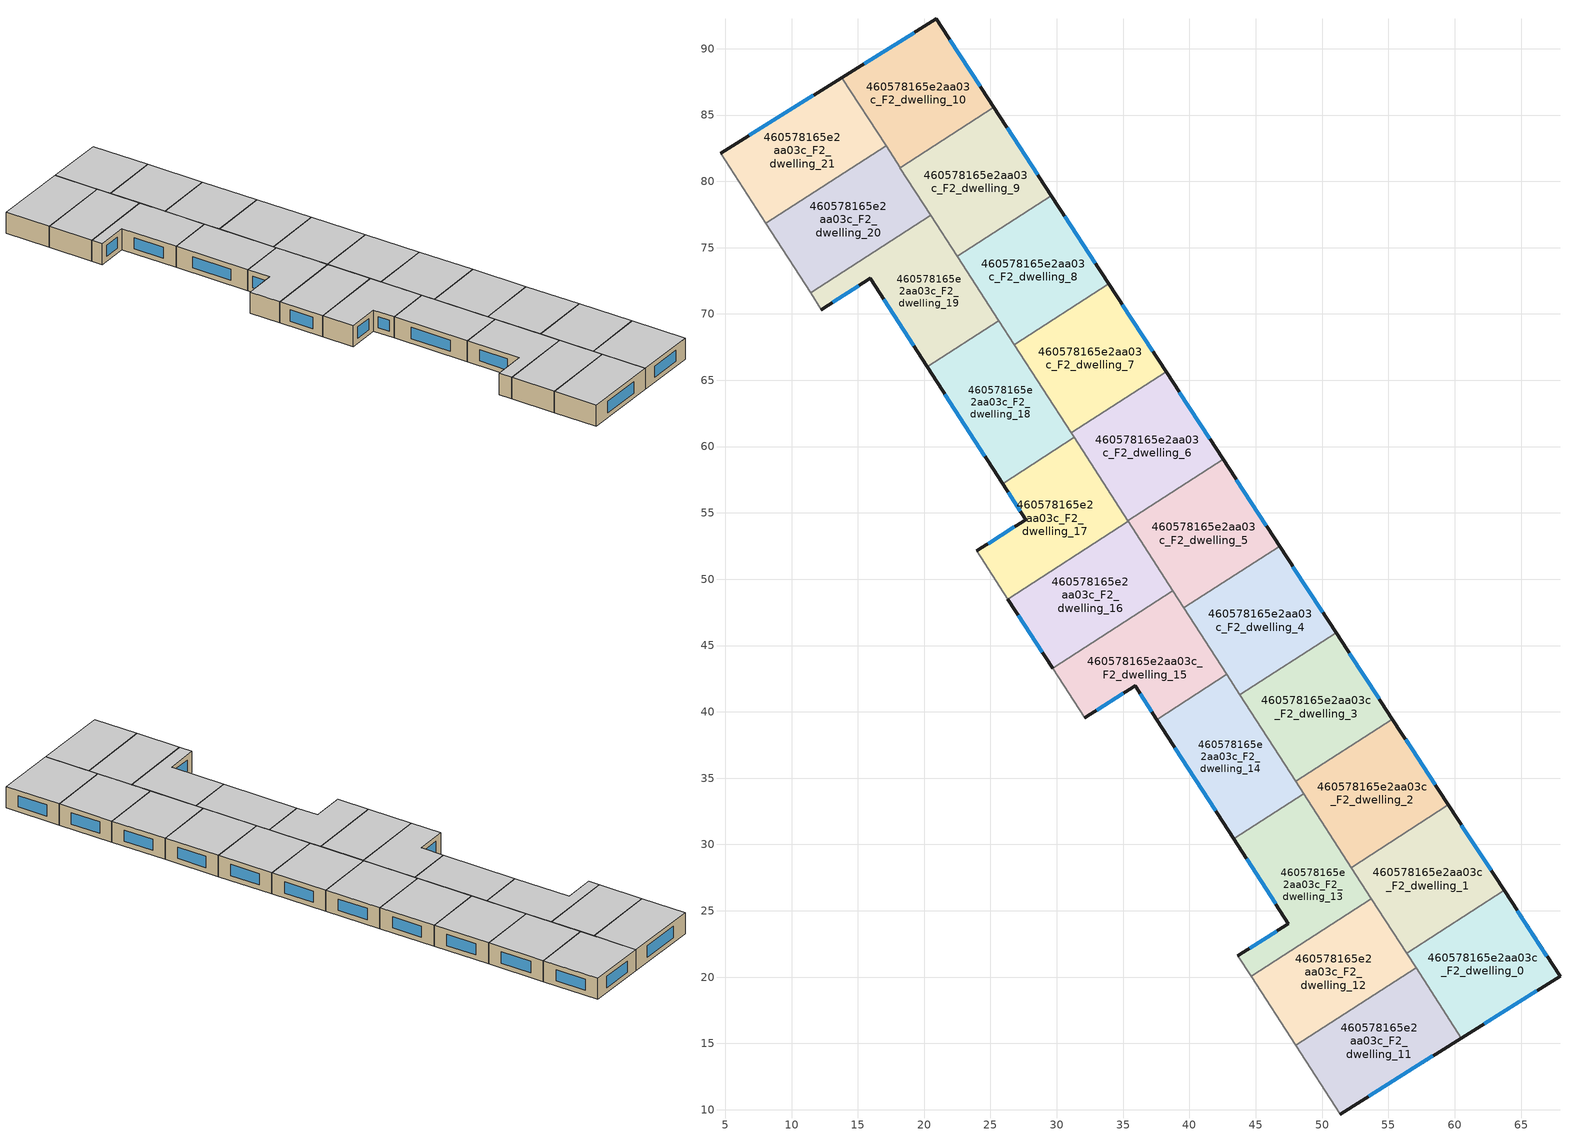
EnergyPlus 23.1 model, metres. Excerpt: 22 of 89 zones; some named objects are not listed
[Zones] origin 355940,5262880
460578165e2aa03c_F2_dwelling_0
 floor to 460578165e2aa03c_F1_dwelling_0 (EU_floor_Construction): 63.72,26.53 67.94,20.06 60.5,15.4 56.38,21.79 z6
 wall outside (EU_wall_Construction): 60.5,15.4 67.94,20.06 63.72,26.53 z6:9
 wall to 460578165e2aa03c_F2_dwelling_1 (EU_wall_Construction): 63.72,26.53 56.38,21.79 z6:9
 wall to 460578165e2aa03c_F2_dwelling_11 (EU_wall_Construction): 57.09,20.69 60.5,15.4 z6:9
 wall to 460578165e2aa03c_F2_dwelling_12 (EU_wall_Construction): 56.38,21.79 57.09,20.69 z6:9
 window (EU_Window_Construction): 66.95,21.58 64.71,25.01 / 62.24,16.5 66.19,18.97 z6.7:8.3
 ceiling to 460578165e2aa03c_F3_dwelling_0 (EU_floor_Construction): 67.94,20.06 63.72,26.53 56.38,21.79 60.5,15.4 z9
460578165e2aa03c_F2_dwelling_1
 floor to 460578165e2aa03c_F1_dwelling_1 (EU_floor_Construction): 59.52,32.98 63.72,26.53 56.38,21.79 52.21,28.26 z6
 wall outside (EU_wall_Construction): 63.72,26.53 59.52,32.98 z6:9
 wall to 460578165e2aa03c_F2_dwelling_2 (EU_wall_Construction): 59.52,32.98 52.21,28.26 z6:9
 wall to 460578165e2aa03c_F2_dwelling_12 (EU_wall_Construction): 53.71,25.92 56.38,21.79 z6:9
 wall to 460578165e2aa03c_F2_dwelling_13 (EU_wall_Construction): 52.21,28.26 53.71,25.92 z6:9
 window (EU_Window_Construction): 62.74,28.05 60.51,31.47 z6.7:8.3
 ceiling to 460578165e2aa03c_F3_dwelling_1 (EU_floor_Construction): 63.72,26.53 59.52,32.98 52.21,28.26 56.38,21.79 z9
460578165e2aa03c_F2_dwelling_10
 floor to 460578165e2aa03c_F1_dwelling_10 (EU_floor_Construction): 20.91,92.24 25.24,85.59 18.18,81.04 13.8,87.83 z6
 wall outside (EU_wall_Construction): 25.24,85.59 20.91,92.24 13.8,87.83 z6:9
 wall to 460578165e2aa03c_F2_dwelling_9 (EU_wall_Construction): 18.18,81.04 25.24,85.59 z6:9
 wall to 460578165e2aa03c_F2_dwelling_21 (EU_wall_Construction): 13.8,87.83 17.13,82.67 z6:9
 wall to 460578165e2aa03c_F2_dwelling_20 (EU_wall_Construction): 17.13,82.67 18.18,81.04 z6:9
 window (EU_Window_Construction): 19.24,91.21 15.47,88.86 / 24.22,87.15 21.92,90.68 z6.7:8.3
 ceiling to 460578165e2aa03c_F3_dwelling_10 (EU_floor_Construction): 25.24,85.59 20.91,92.24 13.8,87.83 18.18,81.04 z9
460578165e2aa03c_F2_dwelling_11
 floor to 460578165e2aa03c_F1_dwelling_11 (EU_floor_Construction): 57.09,20.69 60.5,15.4 51.35,9.67 48.02,14.85 z6
 wall outside (EU_wall_Construction): 51.35,9.67 60.5,15.4 z6:9
 wall adiabatic (EU_wall_Construction): 48.02,14.85 51.35,9.67 z6:9
 wall to 460578165e2aa03c_F2_dwelling_12 (EU_wall_Construction): 57.09,20.69 48.02,14.85 z6:9
 window (EU_Window_Construction): 53.5,11.02 58.35,14.06 z6.7:8.3
 ceiling to 460578165e2aa03c_F3_dwelling_11 (EU_floor_Construction): 60.5,15.4 57.09,20.69 48.02,14.85 51.35,9.67 z9
460578165e2aa03c_F2_dwelling_12
 floor to 460578165e2aa03c_F1_dwelling_12 (EU_floor_Construction): 53.71,25.92 57.09,20.69 48.02,14.85 44.65,20.08 z6
 wall adiabatic (EU_wall_Construction): 44.65,20.08 48.02,14.85 z6:9
 wall to 460578165e2aa03c_F2_dwelling_13 (EU_wall_Construction): 53.71,25.92 44.65,20.08 z6:9
 ceiling to 460578165e2aa03c_F3_dwelling_12 (EU_floor_Construction): 57.09,20.69 53.71,25.92 44.65,20.08 48.02,14.85 z9
460578165e2aa03c_F2_dwelling_13
 floor to 460578165e2aa03c_F1_dwelling_13 (EU_floor_Construction): 48.62,33.82 53.71,25.92 44.65,20.08 43.66,21.61 47.46,24.04 43.34,30.42 z6
 wall outside (EU_wall_Construction): 43.34,30.42 47.46,24.04 43.66,21.61 z6:9
 wall to 460578165e2aa03c_F2_dwelling_14 (EU_wall_Construction): 48.62,33.82 43.34,30.42 z6:9
 wall adiabatic (EU_wall_Construction): 43.66,21.61 44.65,20.08 z6:9
 wall to 460578165e2aa03c_F2_dwelling_2 (EU_wall_Construction): 52.21,28.26 48.62,33.82 z6:9
 window (EU_Window_Construction): 46.57,23.47 44.55,22.18 / 44.31,28.92 46.49,25.54 z6.7:8.3
 ceiling to 460578165e2aa03c_F3_dwelling_13 (EU_floor_Construction): 53.71,25.92 48.62,33.82 43.34,30.42 47.46,24.04 43.66,21.61 44.65,20.08 z9
460578165e2aa03c_F2_dwelling_14
 floor to 460578165e2aa03c_F1_dwelling_14 (EU_floor_Construction): 42.82,42.82 48.62,33.82 43.34,30.42 37.55,39.42 z6
 wall outside (EU_wall_Construction): 37.55,39.42 43.34,30.42 z6:9
 wall to 460578165e2aa03c_F2_dwelling_15 (EU_wall_Construction): 42.82,42.82 37.55,39.42 z6:9
 wall to 460578165e2aa03c_F2_dwelling_3 (EU_wall_Construction): 48.02,34.76 43.81,41.28 z6:9
 wall to 460578165e2aa03c_F2_dwelling_2 (EU_wall_Construction): 48.62,33.82 48.02,34.76 z6:9
 wall to 460578165e2aa03c_F2_dwelling_4 (EU_wall_Construction): 43.81,41.28 42.82,42.82 z6:9
 window (EU_Window_Construction): 38.91,37.31 41.98,32.53 z6.7:8.3
 ceiling to 460578165e2aa03c_F3_dwelling_14 (EU_floor_Construction): 48.62,33.82 42.82,42.82 37.55,39.42 43.34,30.42 z9
460578165e2aa03c_F2_dwelling_15
 floor to 460578165e2aa03c_F1_dwelling_15 (EU_floor_Construction): 38.76,49.12 42.82,42.82 37.55,39.42 35.91,41.97 32.1,39.54 29.69,43.28 z6
 wall outside (EU_wall_Construction): 32.1,39.54 35.91,41.97 37.55,39.42 z6:9
 wall to 460578165e2aa03c_F2_dwelling_16 (EU_wall_Construction): 38.76,49.12 29.69,43.28 z6:9
 wall adiabatic (EU_wall_Construction): 29.69,43.28 32.1,39.54 z6:9
 wall to 460578165e2aa03c_F2_dwelling_4 (EU_wall_Construction): 42.82,42.82 39.59,47.83 z6:9
 wall to 460578165e2aa03c_F2_dwelling_5 (EU_wall_Construction): 39.59,47.83 38.76,49.12 z6:9
 window (EU_Window_Construction): 36.29,41.37 37.16,40.02 / 32.99,40.11 35.01,41.4 z6.7:8.3
 ceiling to 460578165e2aa03c_F3_dwelling_15 (EU_floor_Construction): 42.82,42.82 38.76,49.12 29.69,43.28 32.1,39.54 35.91,41.97 37.55,39.42 z9
460578165e2aa03c_F2_dwelling_16
 floor to 460578165e2aa03c_F1_dwelling_16 (EU_floor_Construction): 35.38,54.35 38.76,49.12 29.69,43.28 26.32,48.51 z6
 wall outside (EU_wall_Construction): 26.32,48.51 29.69,43.28 z6:9
 wall to 460578165e2aa03c_F2_dwelling_17 (EU_wall_Construction): 35.38,54.35 26.32,48.51 z6:9
 wall to 460578165e2aa03c_F2_dwelling_5 (EU_wall_Construction): 38.76,49.12 35.38,54.35 z6:9
 window (EU_Window_Construction): 27.11,47.28 28.9,44.5 z6.7:8.3
 ceiling to 460578165e2aa03c_F3_dwelling_16 (EU_floor_Construction): 38.76,49.12 35.38,54.35 26.32,48.51 29.69,43.28 z9
460578165e2aa03c_F2_dwelling_17
 floor to 460578165e2aa03c_F1_dwelling_17 (EU_floor_Construction): 31.3,60.69 35.38,54.35 26.32,48.51 23.98,52.14 27.67,54.49 25.91,57.21 z6
 wall outside (EU_wall_Construction): 25.91,57.21 27.67,54.49 23.98,52.14 z6:9
 wall to 460578165e2aa03c_F2_dwelling_18 (EU_wall_Construction): 31.3,60.69 25.91,57.21 z6:9
 wall adiabatic (EU_wall_Construction): 23.98,52.14 26.32,48.51 z6:9
 wall to 460578165e2aa03c_F2_dwelling_6 (EU_wall_Construction): 35.34,54.41 31.3,60.69 z6:9
 wall to 460578165e2aa03c_F2_dwelling_5 (EU_wall_Construction): 35.38,54.35 35.34,54.41 z6:9
 window (EU_Window_Construction): 26.8,53.94 24.85,52.69 / 26.33,56.58 27.26,55.13 z6.7:8.3
 ceiling to 460578165e2aa03c_F3_dwelling_17 (EU_floor_Construction): 35.38,54.35 31.3,60.69 25.91,57.21 27.67,54.49 23.98,52.14 26.32,48.51 z9
460578165e2aa03c_F2_dwelling_18
 floor to 460578165e2aa03c_F1_dwelling_18 (EU_floor_Construction): 25.62,69.5 31.08,61.03 31.3,60.69 25.91,57.21 20.23,66.02 z6
 wall outside (EU_wall_Construction): 20.23,66.02 25.91,57.21 z6:9
 wall to 460578165e2aa03c_F2_dwelling_19 (EU_wall_Construction): 25.62,69.5 20.23,66.02 z6:9
 wall to 460578165e2aa03c_F2_dwelling_7 (EU_wall_Construction): 31.08,61.03 26.8,67.67 z6:9
 wall to 460578165e2aa03c_F2_dwelling_6 (EU_wall_Construction): 31.3,60.69 31.08,61.03 z6:9
 wall to 460578165e2aa03c_F2_dwelling_8 (EU_wall_Construction): 26.8,67.67 25.62,69.49 z6:9
 window (EU_Window_Construction): 21.57,63.95 24.58,59.28 z6.7:8.3
 ceiling to 460578165e2aa03c_F3_dwelling_18 (EU_floor_Construction): 31.3,60.69 31.08,61.03 25.62,69.5 20.23,66.02 25.91,57.21 z9
460578165e2aa03c_F2_dwelling_19
 floor to 460578165e2aa03c_F1_dwelling_19 (EU_floor_Construction): 20.5,77.43 25.62,69.5 20.23,66.02 15.94,72.68 12.26,70.32 11.44,71.59 z6
 wall outside (EU_wall_Construction): 12.26,70.32 15.94,72.68 20.23,66.02 z6:9
 wall to 460578165e2aa03c_F2_dwelling_20 (EU_wall_Construction): 20.5,77.43 11.44,71.59 z6:9
 wall adiabatic (EU_wall_Construction): 11.44,71.59 12.26,70.32 z6:9
 wall to 460578165e2aa03c_F2_dwelling_8 (EU_wall_Construction): 25.62,69.5 22.5,74.34 z6:9
 wall to 460578165e2aa03c_F2_dwelling_9 (EU_wall_Construction): 22.5,74.34 20.5,77.43 z6:9
 window (EU_Window_Construction): 16.95,71.12 19.23,67.59 / 13.12,70.87 15.08,72.13 z6.7:8.3
 ceiling to 460578165e2aa03c_F3_dwelling_19 (EU_floor_Construction): 25.62,69.5 20.5,77.43 11.44,71.59 12.26,70.32 15.94,72.68 20.23,66.02 z9
460578165e2aa03c_F2_dwelling_2
 floor to 460578165e2aa03c_F1_dwelling_2 (EU_floor_Construction): 55.3,39.45 59.52,32.98 52.21,28.26 48.02,34.76 z6
 wall outside (EU_wall_Construction): 59.52,32.98 55.3,39.45 z6:9
 wall to 460578165e2aa03c_F2_dwelling_3 (EU_wall_Construction): 55.3,39.45 48.02,34.76 z6:9
 window (EU_Window_Construction): 58.53,34.5 56.29,37.93 z6.7:8.3
 ceiling to 460578165e2aa03c_F3_dwelling_2 (EU_floor_Construction): 59.52,32.98 55.3,39.45 48.02,34.76 52.21,28.26 z9
460578165e2aa03c_F2_dwelling_20
 floor to 460578165e2aa03c_F1_dwelling_20 (EU_floor_Construction): 17.13,82.67 20.5,77.43 11.44,71.59 8.07,76.82 z6
 wall adiabatic (EU_wall_Construction): 8.07,76.82 11.44,71.59 z6:9
 wall to 460578165e2aa03c_F2_dwelling_21 (EU_wall_Construction): 17.13,82.67 8.07,76.82 z6:9
 wall to 460578165e2aa03c_F2_dwelling_9 (EU_wall_Construction): 20.5,77.43 18.18,81.04 z6:9
 ceiling to 460578165e2aa03c_F3_dwelling_20 (EU_floor_Construction): 20.5,77.43 17.13,82.67 8.07,76.82 11.44,71.59 z9
460578165e2aa03c_F2_dwelling_21
 floor to 460578165e2aa03c_F1_dwelling_21 (EU_floor_Construction): 13.8,87.83 17.13,82.67 8.07,76.82 4.64,82.13 z6
 wall outside (EU_wall_Construction): 13.8,87.83 4.64,82.13 z6:9
 wall adiabatic (EU_wall_Construction): 4.64,82.13 8.07,76.82 z6:9
 window (EU_Window_Construction): 11.65,86.49 6.79,83.47 z6.7:8.3
 ceiling to 460578165e2aa03c_F3_dwelling_21 (EU_floor_Construction): 17.13,82.67 13.8,87.83 4.64,82.13 8.07,76.82 z9
460578165e2aa03c_F2_dwelling_3
 floor to 460578165e2aa03c_F1_dwelling_3 (EU_floor_Construction): 51.07,45.96 55.3,39.45 48.02,34.76 43.81,41.28 z6
 wall outside (EU_wall_Construction): 55.3,39.45 51.07,45.96 z6:9
 wall to 460578165e2aa03c_F2_dwelling_4 (EU_wall_Construction): 51.07,45.96 43.81,41.28 z6:9
 window (EU_Window_Construction): 54.31,40.98 52.06,44.43 z6.7:8.3
 ceiling to 460578165e2aa03c_F3_dwelling_3 (EU_floor_Construction): 55.3,39.45 51.07,45.96 43.81,41.28 48.02,34.76 z9
460578165e2aa03c_F2_dwelling_4
 floor to 460578165e2aa03c_F1_dwelling_4 (EU_floor_Construction): 46.81,52.49 51.07,45.96 43.81,41.28 39.59,47.83 z6
 wall outside (EU_wall_Construction): 51.07,45.96 46.81,52.49 z6:9
 wall to 460578165e2aa03c_F2_dwelling_5 (EU_wall_Construction): 46.81,52.49 39.59,47.83 z6:9
 window (EU_Window_Construction): 50.07,47.49 47.81,50.96 z6.7:8.3
 ceiling to 460578165e2aa03c_F3_dwelling_4 (EU_floor_Construction): 51.07,45.96 46.81,52.49 39.59,47.83 43.81,41.28 z9
460578165e2aa03c_F2_dwelling_5
 floor to 460578165e2aa03c_F1_dwelling_5 (EU_floor_Construction): 42.53,59.05 46.81,52.49 39.59,47.83 35.34,54.41 z6
 wall outside (EU_wall_Construction): 46.81,52.49 42.53,59.05 z6:9
 wall to 460578165e2aa03c_F2_dwelling_6 (EU_wall_Construction): 42.53,59.05 35.34,54.41 z6:9
 window (EU_Window_Construction): 45.81,54.03 43.54,57.51 z6.7:8.3
 ceiling to 460578165e2aa03c_F3_dwelling_5 (EU_floor_Construction): 46.81,52.49 42.53,59.05 35.34,54.41 39.59,47.83 z9
460578165e2aa03c_F2_dwelling_6
 floor to 460578165e2aa03c_F1_dwelling_6 (EU_floor_Construction): 38.24,65.64 42.53,59.05 35.34,54.41 31.08,61.03 z6
 wall outside (EU_wall_Construction): 42.53,59.05 38.24,65.64 z6:9
 wall to 460578165e2aa03c_F2_dwelling_7 (EU_wall_Construction): 38.24,65.64 31.08,61.03 z6:9
 window (EU_Window_Construction): 41.53,60.6 39.25,64.09 z6.7:8.3
 ceiling to 460578165e2aa03c_F3_dwelling_6 (EU_floor_Construction): 42.53,59.05 38.24,65.64 31.08,61.03 35.34,54.41 z9
460578165e2aa03c_F2_dwelling_7
 floor to 460578165e2aa03c_F1_dwelling_7 (EU_floor_Construction): 33.93,72.26 38.24,65.64 31.08,61.03 26.8,67.67 z6
 wall outside (EU_wall_Construction): 38.24,65.64 33.93,72.26 z6:9
 wall to 460578165e2aa03c_F2_dwelling_8 (EU_wall_Construction): 33.93,72.26 26.8,67.67 z6:9
 window (EU_Window_Construction): 37.23,67.2 34.94,70.71 z6.7:8.3
 ceiling to 460578165e2aa03c_F3_dwelling_7 (EU_floor_Construction): 38.24,65.64 33.93,72.26 26.8,67.67 31.08,61.03 z9
460578165e2aa03c_F2_dwelling_8
 floor to 460578165e2aa03c_F1_dwelling_8 (EU_floor_Construction): 29.59,78.91 33.93,72.26 26.8,67.67 22.5,74.34 z6
 wall outside (EU_wall_Construction): 33.93,72.26 29.59,78.91 z6:9
 wall to 460578165e2aa03c_F2_dwelling_9 (EU_wall_Construction): 29.59,78.91 22.5,74.34 z6:9
 window (EU_Window_Construction): 32.91,73.82 30.61,77.35 z6.7:8.3
 ceiling to 460578165e2aa03c_F3_dwelling_8 (EU_floor_Construction): 33.93,72.26 29.59,78.91 22.5,74.34 26.8,67.67 z9
460578165e2aa03c_F2_dwelling_9
 floor to 460578165e2aa03c_F1_dwelling_9 (EU_floor_Construction): 25.24,85.59 29.59,78.91 22.5,74.34 18.18,81.04 z6
 wall outside (EU_wall_Construction): 29.59,78.91 25.24,85.59 z6:9
 window (EU_Window_Construction): 28.57,80.48 26.26,84.02 z6.7:8.3
 ceiling to 460578165e2aa03c_F3_dwelling_9 (EU_floor_Construction): 29.59,78.91 25.24,85.59 18.18,81.04 22.5,74.34 z9
[Building]
EU S2 Campaign: North Axis=0; Terrain=City; Solar Distribution=FullExterior
[Site:Location]
Budapest.Ferenc.Liszt.Intl.AP: Latitude=47.437; Longitude=19.256; Time Zone=1; Elevation=185
[SizingPeriod:WeatherFileDays]
AnnualSizingPeriod: Begin Month=1; Begin Day of Month=1; End Month=12; End Day of Month=31; Day of Week for Start Day=Monday; Use Weather File Daylight Saving Period=No; Use Weather File Rain and Snow Indicators=No
[MATERIAL]
EU_InternalMass_Material: Roughness=MediumRough; Thickness=0.1; Conductivity=1; Density=1800; Specific Heat=900; Thermal Absorptance=0.9; Solar Absorptance=0.7; Visible Absorptance=0.7
[MATERIAL:NOMASS] Roughness=MediumRough; Thermal Absorptance=0.9; Solar Absorptance=0.7; Visible Absorptance=0.7
Name | Thermal Resistance
EU_wall_NoMass | 0.832559
EU_floor_NoMass | 0.872794
[WINDOWMATERIAL:SIMPLEGLAZINGSYSTEM]
EU_Window_SimpleGlazing: UFactor=2.79869; Solar Heat Gain Coefficient=0.75; Visible Transmittance=0.75
[CONSTRUCTION]
EU_wall_Construction: EU_wall_NoMass
EU_floor_Construction: EU_floor_NoMass
EU_Window_Construction: EU_Window_SimpleGlazing
EU_InternalMass_Construction: EU_InternalMass_Material
[ZONE] Type=1; Multiplier=1; Ceiling Height=autocalculate; Floor Area=autocalculate; Part of Total Floor Area=Yes
Name | Volume
460578165e2aa03c_F2_dwelling_0 | 201.455
460578165e2aa03c_F2_dwelling_1 | 201.442
460578165e2aa03c_F2_dwelling_10 | 201.441
460578165e2aa03c_F2_dwelling_11; 460578165e2aa03c_F2_dwelling_12; 460578165e2aa03c_F2_dwelling_5 | 201.446
460578165e2aa03c_F2_dwelling_13 | 201.45
460578165e2aa03c_F2_dwelling_14 | 201.448
460578165e2aa03c_F2_dwelling_15; 460578165e2aa03c_F2_dwelling_7 | 201.447
460578165e2aa03c_F2_dwelling_16 | 201.457
460578165e2aa03c_F2_dwelling_17 | 201.449
460578165e2aa03c_F2_dwelling_18; 460578165e2aa03c_F2_dwelling_19 | 201.458
460578165e2aa03c_F2_dwelling_2 | 201.454
460578165e2aa03c_F2_dwelling_20 | 201.433
460578165e2aa03c_F2_dwelling_21 | 201.439
460578165e2aa03c_F2_dwelling_3; 460578165e2aa03c_F2_dwelling_4 | 201.468
460578165e2aa03c_F2_dwelling_6 | 201.452
460578165e2aa03c_F2_dwelling_8 | 201.462
460578165e2aa03c_F2_dwelling_9 | 201.445
[INTERNALMASS] Construction=EU_InternalMass_Construction
Name | Zone or ZoneList | Surface Area
460578165e2aa03c_F2_dwelling_0_EU_InternalMass | 460578165e2aa03c_F2_dwelling_0 | 67.1543
460578165e2aa03c_F2_dwelling_1_EU_InternalMass | 460578165e2aa03c_F2_dwelling_1 | 67.1472
460578165e2aa03c_F2_dwelling_2_EU_InternalMass | 460578165e2aa03c_F2_dwelling_2 | 67.1515
460578165e2aa03c_F2_dwelling_3_EU_InternalMass | 460578165e2aa03c_F2_dwelling_3 | 67.156
460578165e2aa03c_F2_dwelling_4_EU_InternalMass | 460578165e2aa03c_F2_dwelling_4 | 67.156
460578165e2aa03c_F2_dwelling_5_EU_InternalMass | 460578165e2aa03c_F2_dwelling_5 | 67.1488
460578165e2aa03c_F2_dwelling_6_EU_InternalMass | 460578165e2aa03c_F2_dwelling_6 | 67.1508
460578165e2aa03c_F2_dwelling_7_EU_InternalMass | 460578165e2aa03c_F2_dwelling_7 | 67.149
460578165e2aa03c_F2_dwelling_8_EU_InternalMass | 460578165e2aa03c_F2_dwelling_8 | 67.1541
460578165e2aa03c_F2_dwelling_9_EU_InternalMass | 460578165e2aa03c_F2_dwelling_9 | 67.1483
460578165e2aa03c_F2_dwelling_10_EU_InternalMass | 460578165e2aa03c_F2_dwelling_10 | 67.1471
460578165e2aa03c_F2_dwelling_11_EU_InternalMass | 460578165e2aa03c_F2_dwelling_11 | 67.1486
460578165e2aa03c_F2_dwelling_12_EU_InternalMass | 460578165e2aa03c_F2_dwelling_12 | 67.1488
460578165e2aa03c_F2_dwelling_13_EU_InternalMass | 460578165e2aa03c_F2_dwelling_13 | 67.1503
460578165e2aa03c_F2_dwelling_14_EU_InternalMass | 460578165e2aa03c_F2_dwelling_14 | 67.1491
460578165e2aa03c_F2_dwelling_15_EU_InternalMass | 460578165e2aa03c_F2_dwelling_15 | 67.1488
460578165e2aa03c_F2_dwelling_16_EU_InternalMass | 460578165e2aa03c_F2_dwelling_16 | 67.1523
460578165e2aa03c_F2_dwelling_17_EU_InternalMass | 460578165e2aa03c_F2_dwelling_17 | 67.1496
460578165e2aa03c_F2_dwelling_18_EU_InternalMass | 460578165e2aa03c_F2_dwelling_18 | 67.1539
460578165e2aa03c_F2_dwelling_19_EU_InternalMass | 460578165e2aa03c_F2_dwelling_19 | 67.1529
460578165e2aa03c_F2_dwelling_20_EU_InternalMass | 460578165e2aa03c_F2_dwelling_20 | 67.1445
460578165e2aa03c_F2_dwelling_21_EU_InternalMass | 460578165e2aa03c_F2_dwelling_21 | 67.1463
[OTHEREQUIPMENT] Fuel Type=Electricity; Design Level Calculation Method=Watts/Area; Power per Zone Floor Area=1; Fraction Latent=0; Fraction Radiant=0; Fraction Lost=0; Carbon Dioxide Generation Rate=0; EndUse Subcategory=EU_Step8_InternalGains
Name | Zone or ZoneList or Space or SpaceList | Schedule
EU_Step8_InternalGain_460578165e2aa03c_F2_dwelling_0_f000 | 460578165e2aa03c_F2_dwelling_0 | EU_Step8_GainSchedule_460578165e2aa03c_F2_dwelling_0_f000
EU_Step8_InternalGain_460578165e2aa03c_F2_dwelling_1_f000 | 460578165e2aa03c_F2_dwelling_1 | EU_Step8_GainSchedule_460578165e2aa03c_F2_dwelling_1_f000
EU_Step8_InternalGain_460578165e2aa03c_F2_dwelling_2_f000 | 460578165e2aa03c_F2_dwelling_2 | EU_Step8_GainSchedule_460578165e2aa03c_F2_dwelling_2_f000
EU_Step8_InternalGain_460578165e2aa03c_F2_dwelling_3_f000 | 460578165e2aa03c_F2_dwelling_3 | EU_Step8_GainSchedule_460578165e2aa03c_F2_dwelling_3_f000
EU_Step8_InternalGain_460578165e2aa03c_F2_dwelling_4_f000 | 460578165e2aa03c_F2_dwelling_4 | EU_Step8_GainSchedule_460578165e2aa03c_F2_dwelling_4_f000
EU_Step8_InternalGain_460578165e2aa03c_F2_dwelling_5_f000 | 460578165e2aa03c_F2_dwelling_5 | EU_Step8_GainSchedule_460578165e2aa03c_F2_dwelling_5_f000
EU_Step8_InternalGain_460578165e2aa03c_F2_dwelling_6_f000 | 460578165e2aa03c_F2_dwelling_6 | EU_Step8_GainSchedule_460578165e2aa03c_F2_dwelling_6_f000
EU_Step8_InternalGain_460578165e2aa03c_F2_dwelling_7_f000 | 460578165e2aa03c_F2_dwelling_7 | EU_Step8_GainSchedule_460578165e2aa03c_F2_dwelling_7_f000
EU_Step8_InternalGain_460578165e2aa03c_F2_dwelling_8_f000 | 460578165e2aa03c_F2_dwelling_8 | EU_Step8_GainSchedule_460578165e2aa03c_F2_dwelling_8_f000
EU_Step8_InternalGain_460578165e2aa03c_F2_dwelling_9_f000 | 460578165e2aa03c_F2_dwelling_9 | EU_Step8_GainSchedule_460578165e2aa03c_F2_dwelling_9_f000
EU_Step8_InternalGain_460578165e2aa03c_F2_dwelling_10_f000 | 460578165e2aa03c_F2_dwelling_10 | EU_Step8_GainSchedule_460578165e2aa03c_F2_dwelling_10_f000
EU_Step8_InternalGain_460578165e2aa03c_F2_dwelling_11_f000 | 460578165e2aa03c_F2_dwelling_11 | EU_Step8_GainSchedule_460578165e2aa03c_F2_dwelling_11_f000
EU_Step8_InternalGain_460578165e2aa03c_F2_dwelling_12_f000 | 460578165e2aa03c_F2_dwelling_12 | EU_Step8_GainSchedule_460578165e2aa03c_F2_dwelling_12_f000
EU_Step8_InternalGain_460578165e2aa03c_F2_dwelling_13_f000 | 460578165e2aa03c_F2_dwelling_13 | EU_Step8_GainSchedule_460578165e2aa03c_F2_dwelling_13_f000
EU_Step8_InternalGain_460578165e2aa03c_F2_dwelling_14_f000 | 460578165e2aa03c_F2_dwelling_14 | EU_Step8_GainSchedule_460578165e2aa03c_F2_dwelling_14_f000
EU_Step8_InternalGain_460578165e2aa03c_F2_dwelling_15_f000 | 460578165e2aa03c_F2_dwelling_15 | EU_Step8_GainSchedule_460578165e2aa03c_F2_dwelling_15_f000
EU_Step8_InternalGain_460578165e2aa03c_F2_dwelling_16_f000 | 460578165e2aa03c_F2_dwelling_16 | EU_Step8_GainSchedule_460578165e2aa03c_F2_dwelling_16_f000
EU_Step8_InternalGain_460578165e2aa03c_F2_dwelling_17_f000 | 460578165e2aa03c_F2_dwelling_17 | EU_Step8_GainSchedule_460578165e2aa03c_F2_dwelling_17_f000
EU_Step8_InternalGain_460578165e2aa03c_F2_dwelling_18_f000 | 460578165e2aa03c_F2_dwelling_18 | EU_Step8_GainSchedule_460578165e2aa03c_F2_dwelling_18_f000
EU_Step8_InternalGain_460578165e2aa03c_F2_dwelling_19_f000 | 460578165e2aa03c_F2_dwelling_19 | EU_Step8_GainSchedule_460578165e2aa03c_F2_dwelling_19_f000
EU_Step8_InternalGain_460578165e2aa03c_F2_dwelling_20_f000 | 460578165e2aa03c_F2_dwelling_20 | EU_Step8_GainSchedule_460578165e2aa03c_F2_dwelling_20_f000
EU_Step8_InternalGain_460578165e2aa03c_F2_dwelling_21_f000 | 460578165e2aa03c_F2_dwelling_21 | EU_Step8_GainSchedule_460578165e2aa03c_F2_dwelling_21_f000
[ZONEVENTILATION:DESIGNFLOWRATE] Schedule=EU_AlwaysOn; Design Flow Rate Calculation Method=AirChanges/Hour; Air Changes per Hour=0.475469; Ventilation Type=Natural; Fan Pressure Rise=0; Fan Total Efficiency=1; Constant Term Coefficient=1; Temperature Term Coefficient=0; Velocity Term Coefficient=0; Velocity Squared Term Coefficient=0; Minimum Indoor Temperature=-100; Maximum Indoor Temperature=100; Delta Temperature=-100; Minimum Outdoor Temperature=-100; Maximum Outdoor Temperature=100; Maximum Wind Speed=40
Name | Zone or ZoneList or Space or SpaceList
EU_ConstantAir_460578165e2aa03c_F2_dwelling_0 | 460578165e2aa03c_F2_dwelling_0
EU_ConstantAir_460578165e2aa03c_F2_dwelling_1 | 460578165e2aa03c_F2_dwelling_1
EU_ConstantAir_460578165e2aa03c_F2_dwelling_2 | 460578165e2aa03c_F2_dwelling_2
EU_ConstantAir_460578165e2aa03c_F2_dwelling_3 | 460578165e2aa03c_F2_dwelling_3
EU_ConstantAir_460578165e2aa03c_F2_dwelling_4 | 460578165e2aa03c_F2_dwelling_4
EU_ConstantAir_460578165e2aa03c_F2_dwelling_5 | 460578165e2aa03c_F2_dwelling_5
EU_ConstantAir_460578165e2aa03c_F2_dwelling_6 | 460578165e2aa03c_F2_dwelling_6
EU_ConstantAir_460578165e2aa03c_F2_dwelling_7 | 460578165e2aa03c_F2_dwelling_7
EU_ConstantAir_460578165e2aa03c_F2_dwelling_8 | 460578165e2aa03c_F2_dwelling_8
EU_ConstantAir_460578165e2aa03c_F2_dwelling_9 | 460578165e2aa03c_F2_dwelling_9
EU_ConstantAir_460578165e2aa03c_F2_dwelling_10 | 460578165e2aa03c_F2_dwelling_10
EU_ConstantAir_460578165e2aa03c_F2_dwelling_11 | 460578165e2aa03c_F2_dwelling_11
EU_ConstantAir_460578165e2aa03c_F2_dwelling_12 | 460578165e2aa03c_F2_dwelling_12
EU_ConstantAir_460578165e2aa03c_F2_dwelling_13 | 460578165e2aa03c_F2_dwelling_13
EU_ConstantAir_460578165e2aa03c_F2_dwelling_14 | 460578165e2aa03c_F2_dwelling_14
EU_ConstantAir_460578165e2aa03c_F2_dwelling_15 | 460578165e2aa03c_F2_dwelling_15
EU_ConstantAir_460578165e2aa03c_F2_dwelling_16 | 460578165e2aa03c_F2_dwelling_16
EU_ConstantAir_460578165e2aa03c_F2_dwelling_17 | 460578165e2aa03c_F2_dwelling_17
EU_ConstantAir_460578165e2aa03c_F2_dwelling_18 | 460578165e2aa03c_F2_dwelling_18
EU_ConstantAir_460578165e2aa03c_F2_dwelling_19 | 460578165e2aa03c_F2_dwelling_19
EU_ConstantAir_460578165e2aa03c_F2_dwelling_20 | 460578165e2aa03c_F2_dwelling_20
EU_ConstantAir_460578165e2aa03c_F2_dwelling_21 | 460578165e2aa03c_F2_dwelling_21
[HVACTEMPLATE:ZONE:IDEALLOADSAIRSYSTEM] System Availability Schedule=EU_AlwaysOn; Maximum Heating Supply Air Temperature=50; Minimum Cooling Supply Air Temperature=13; Maximum Heating Supply Air Humidity Ratio=0.0156; Minimum Cooling Supply Air Humidity Ratio=0.0077; Heating Limit=NoLimit; Cooling Limit=NoLimit; Heating Availability Schedule=EU_AlwaysOn; Cooling Availability Schedule=EU_CoolingOff; Dehumidification Control Type=ConstantSensibleHeatRatio; Cooling Sensible Heat Ratio=0.7; Dehumidification Setpoint=60; Humidification Control Type=None; Humidification Setpoint=30; Outdoor Air Method=None; Outdoor Air Flow Rate per Person=0.00944; Outdoor Air Flow Rate per Zone Floor Area=0; Outdoor Air Flow Rate per Zone=0; Demand Controlled Ventilation Type=None; Outdoor Air Economizer Type=NoEconomizer; Heat Recovery Type=None; Sensible Heat Recovery Effectiveness=0.7; Latent Heat Recovery Effectiveness=0.65
Name | Template Thermostat
460578165e2aa03c_F2_dwelling_0 | EU_HeatOnly_460578165e2aa03c_F2_dwelling_0
460578165e2aa03c_F2_dwelling_1 | EU_HeatOnly_460578165e2aa03c_F2_dwelling_1
460578165e2aa03c_F2_dwelling_2 | EU_HeatOnly_460578165e2aa03c_F2_dwelling_2
460578165e2aa03c_F2_dwelling_3 | EU_HeatOnly_460578165e2aa03c_F2_dwelling_3
460578165e2aa03c_F2_dwelling_4 | EU_HeatOnly_460578165e2aa03c_F2_dwelling_4
460578165e2aa03c_F2_dwelling_5 | EU_HeatOnly_460578165e2aa03c_F2_dwelling_5
460578165e2aa03c_F2_dwelling_6 | EU_HeatOnly_460578165e2aa03c_F2_dwelling_6
460578165e2aa03c_F2_dwelling_7 | EU_HeatOnly_460578165e2aa03c_F2_dwelling_7
460578165e2aa03c_F2_dwelling_8 | EU_HeatOnly_460578165e2aa03c_F2_dwelling_8
460578165e2aa03c_F2_dwelling_9 | EU_HeatOnly_460578165e2aa03c_F2_dwelling_9
460578165e2aa03c_F2_dwelling_10 | EU_HeatOnly_460578165e2aa03c_F2_dwelling_10
460578165e2aa03c_F2_dwelling_11 | EU_HeatOnly_460578165e2aa03c_F2_dwelling_11
460578165e2aa03c_F2_dwelling_12 | EU_HeatOnly_460578165e2aa03c_F2_dwelling_12
460578165e2aa03c_F2_dwelling_13 | EU_HeatOnly_460578165e2aa03c_F2_dwelling_13
460578165e2aa03c_F2_dwelling_14 | EU_HeatOnly_460578165e2aa03c_F2_dwelling_14
460578165e2aa03c_F2_dwelling_15 | EU_HeatOnly_460578165e2aa03c_F2_dwelling_15
460578165e2aa03c_F2_dwelling_16 | EU_HeatOnly_460578165e2aa03c_F2_dwelling_16
460578165e2aa03c_F2_dwelling_17 | EU_HeatOnly_460578165e2aa03c_F2_dwelling_17
460578165e2aa03c_F2_dwelling_18 | EU_HeatOnly_460578165e2aa03c_F2_dwelling_18
460578165e2aa03c_F2_dwelling_19 | EU_HeatOnly_460578165e2aa03c_F2_dwelling_19
460578165e2aa03c_F2_dwelling_20 | EU_HeatOnly_460578165e2aa03c_F2_dwelling_20
460578165e2aa03c_F2_dwelling_21 | EU_HeatOnly_460578165e2aa03c_F2_dwelling_21
[SIZING:ZONE] Zone Cooling Design Supply Air Temperature Input Method=SupplyAirTemperature; Zone Cooling Design Supply Air Temperature=13; Zone Heating Design Supply Air Temperature Input Method=SupplyAirTemperature; Zone Heating Design Supply Air Temperature=50; Zone Cooling Design Supply Air Humidity Ratio=0.008; Zone Heating Design Supply Air Humidity Ratio=0.008; Cooling Design Air Flow Method=DesignDay; Cooling Design Air Flow Rate=0; Cooling Minimum Air Flow per Zone Floor Area=0.000762; Cooling Minimum Air Flow=0; Cooling Minimum Air Flow Fraction=0.2; Heating Design Air Flow Method=DesignDay; Heating Design Air Flow Rate=0; Heating Maximum Air Flow per Zone Floor Area=0.002032; Heating Maximum Air Flow=0.141576; Heating Maximum Air Flow Fraction=0.3; Account for Dedicated Outdoor Air System=No; Dedicated Outdoor Air System Control Strategy=NeutralSupplyAir; Dedicated Outdoor Air Low Setpoint Temperature for Design=autosize; Dedicated Outdoor Air High Setpoint Temperature for Design=autosize; Zone Load Sizing Method=Sensible Load Only No Latent Load; Zone Latent Cooling Design Supply Air Humidity Ratio Input Method=HumidityRatioDifference; Zone Cooling Design Supply Air Humidity Ratio Difference=0.005; Zone Latent Heating Design Supply Air Humidity Ratio Input Method=HumidityRatioDifference; Zone Humidification Design Supply Air Humidity Ratio Difference=0.005
460578165e2aa03c_F2_dwelling_0; 460578165e2aa03c_F2_dwelling_1; 460578165e2aa03c_F2_dwelling_2; 460578165e2aa03c_F2_dwelling_3; 460578165e2aa03c_F2_dwelling_4; 460578165e2aa03c_F2_dwelling_5; 460578165e2aa03c_F2_dwelling_6; 460578165e2aa03c_F2_dwelling_7; 460578165e2aa03c_F2_dwelling_8; 460578165e2aa03c_F2_dwelling_9; 460578165e2aa03c_F2_dwelling_10; 460578165e2aa03c_F2_dwelling_11; 460578165e2aa03c_F2_dwelling_12; 460578165e2aa03c_F2_dwelling_13; 460578165e2aa03c_F2_dwelling_14; 460578165e2aa03c_F2_dwelling_15; 460578165e2aa03c_F2_dwelling_16; 460578165e2aa03c_F2_dwelling_17; 460578165e2aa03c_F2_dwelling_18; 460578165e2aa03c_F2_dwelling_19; 460578165e2aa03c_F2_dwelling_20; 460578165e2aa03c_F2_dwelling_21
[SCHEDULE:CONSTANT]
Name | Hourly Value
EU_AlwaysOn | 1
EU_CoolingOff | 0
[SCHEDULE:FILE] Column Number=1; Rows to Skip at Top=0; Number of Hours of Data=8760; Column Separator=Comma; Interpolate to Timestep=No; Minutes per Item=60; Adjust Schedule for Daylight Savings=Yes
Name | File
EU_Step8_GainSchedule_460578165e2aa03c_F2_dwelling_0_f000 | ../../schedules/460578165e2aa03c/460578165e2aa03c_F2_dwelling_0_f000_gain.csv
EU_Step8_GainSchedule_460578165e2aa03c_F2_dwelling_1_f000 | ../../schedules/460578165e2aa03c/460578165e2aa03c_F2_dwelling_1_f000_gain.csv
EU_Step8_GainSchedule_460578165e2aa03c_F2_dwelling_2_f000 | ../../schedules/460578165e2aa03c/460578165e2aa03c_F2_dwelling_2_f000_gain.csv
EU_Step8_GainSchedule_460578165e2aa03c_F2_dwelling_3_f000 | ../../schedules/460578165e2aa03c/460578165e2aa03c_F2_dwelling_3_f000_gain.csv
EU_Step8_GainSchedule_460578165e2aa03c_F2_dwelling_4_f000 | ../../schedules/460578165e2aa03c/460578165e2aa03c_F2_dwelling_4_f000_gain.csv
EU_Step8_GainSchedule_460578165e2aa03c_F2_dwelling_5_f000 | ../../schedules/460578165e2aa03c/460578165e2aa03c_F2_dwelling_5_f000_gain.csv
EU_Step8_GainSchedule_460578165e2aa03c_F2_dwelling_6_f000 | ../../schedules/460578165e2aa03c/460578165e2aa03c_F2_dwelling_6_f000_gain.csv
EU_Step8_GainSchedule_460578165e2aa03c_F2_dwelling_7_f000 | ../../schedules/460578165e2aa03c/460578165e2aa03c_F2_dwelling_7_f000_gain.csv
EU_Step8_GainSchedule_460578165e2aa03c_F2_dwelling_8_f000 | ../../schedules/460578165e2aa03c/460578165e2aa03c_F2_dwelling_8_f000_gain.csv
EU_Step8_GainSchedule_460578165e2aa03c_F2_dwelling_9_f000 | ../../schedules/460578165e2aa03c/460578165e2aa03c_F2_dwelling_9_f000_gain.csv
EU_Step8_GainSchedule_460578165e2aa03c_F2_dwelling_10_f000 | ../../schedules/460578165e2aa03c/460578165e2aa03c_F2_dwelling_10_f000_gain.csv
EU_Step8_GainSchedule_460578165e2aa03c_F2_dwelling_11_f000 | ../../schedules/460578165e2aa03c/460578165e2aa03c_F2_dwelling_11_f000_gain.csv
EU_Step8_GainSchedule_460578165e2aa03c_F2_dwelling_12_f000 | ../../schedules/460578165e2aa03c/460578165e2aa03c_F2_dwelling_12_f000_gain.csv
EU_Step8_GainSchedule_460578165e2aa03c_F2_dwelling_13_f000 | ../../schedules/460578165e2aa03c/460578165e2aa03c_F2_dwelling_13_f000_gain.csv
EU_Step8_GainSchedule_460578165e2aa03c_F2_dwelling_14_f000 | ../../schedules/460578165e2aa03c/460578165e2aa03c_F2_dwelling_14_f000_gain.csv
EU_Step8_GainSchedule_460578165e2aa03c_F2_dwelling_15_f000 | ../../schedules/460578165e2aa03c/460578165e2aa03c_F2_dwelling_15_f000_gain.csv
EU_Step8_GainSchedule_460578165e2aa03c_F2_dwelling_16_f000 | ../../schedules/460578165e2aa03c/460578165e2aa03c_F2_dwelling_16_f000_gain.csv
EU_Step8_GainSchedule_460578165e2aa03c_F2_dwelling_17_f000 | ../../schedules/460578165e2aa03c/460578165e2aa03c_F2_dwelling_17_f000_gain.csv
EU_Step8_GainSchedule_460578165e2aa03c_F2_dwelling_18_f000 | ../../schedules/460578165e2aa03c/460578165e2aa03c_F2_dwelling_18_f000_gain.csv
EU_Step8_GainSchedule_460578165e2aa03c_F2_dwelling_19_f000 | ../../schedules/460578165e2aa03c/460578165e2aa03c_F2_dwelling_19_f000_gain.csv
EU_Step8_GainSchedule_460578165e2aa03c_F2_dwelling_20_f000 | ../../schedules/460578165e2aa03c/460578165e2aa03c_F2_dwelling_20_f000_gain.csv
EU_Step8_GainSchedule_460578165e2aa03c_F2_dwelling_21_f000 | ../../schedules/460578165e2aa03c/460578165e2aa03c_F2_dwelling_21_f000_gain.csv
